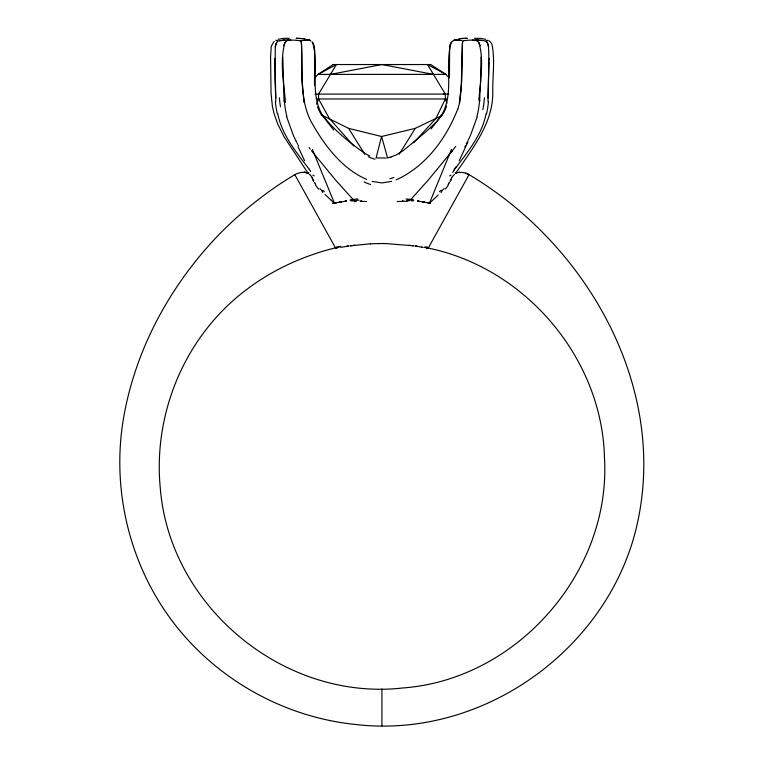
<?xml version="1.0" encoding="UTF-8"?>
<svg xmlns="http://www.w3.org/2000/svg" width="764" height="764" viewBox="0 0 764 764"><rect width="100%" height="100%" fill="white"/><g stroke="black" fill="none" stroke-linecap="round" stroke-linejoin="round"><path stroke-width="1.15" d="M481.005 57.119L480.48 83.438L478.808 100.17M488.95 58.427L487.995 101.383M488.95 60.108L488.54 46.852M488.95 61.846L488.043 98.079M461.141 89.722L462.526 42.459A7.85 1.394 -89.9 0 1 462.573 42.192L462.612 41.915A8.385 1.452 -89.7 0 1 462.688 41.59M461.093 90.391L459.766 102.586M479.811 101.24C479.391 82.054 484.615 61.101 478.847 42.612A8.108 7.974 -89.9 0 0 477.882 41.562L477.796 41.485M275.307 46.852L274.983 78.711L275.852 101.383M462.526 42.459L462.411 43.443A9.789 1.776 89.9 0 0 462.23 46.193L461.743 81.27L459.374 102.51M486.066 113.683C481.96 135.514 467.024 152.561 454.246 169.885M354.038 200.531L335.539 180.017L311.435 150.661M285.908 41.619L285.908 41.619A8.404 8.261 -88.4 0 0 285.602 41.915L285.478 42.039A7.831 7.707 -89.3 0 0 285.001 42.612C279.414 61.502 284.036 82.932 285.44 102.328M376.06 157.995L381.58 136.498L415.31 128.352L442.06 115.45M477.108 117.102L470.376 135.629A201.763 71.243 -89.2 0 1 468.122 140.318M283.53 45.716L285.001 42.612M457.674 109.204C446.357 138.427 425.433 166.791 396.172 179.855M451.457 149.438L429.511 203.052L428.891 202.938M316.516 104.181L318.55 98.967L318.55 94.106L336.399 64.539L318.044 74.395L314.739 77.823M467.902 141.884L459.202 160.822M449.165 77.823L445.861 74.395L427.496 64.539L445.355 94.106L445.355 98.967L435.938 118.43L413.591 142.868M451.247 178.547L451.916 177.248M467.663 141.292L466.241 144.071M450.512 180.008L450.216 180.571M276.539 42.851L276.291 43.357A10.591 7.478 -89.9 0 0 275.327 46.862A10.515 7.459 89.8 0 1 276.358 43.176A8.117 5.749 89.8 0 1 276.539 42.851A8.404 5.959 89.7 0 1 276.663 42.612L276.969 42.125A8.815 6.284 89.4 0 1 277.141 41.867L277.103 41.934M464.789 146.812L465.276 145.905M425.567 247.479L428.088 248.348L469.039 174.65C583.018 242.207 663.706 378.361 639.487 512.711C616.92 643.202 486.611 740.221 355.126 724.425C283.759 717.1 216.479 679.291 173.094 622.154C129.632 565.016 111.534 490.077 123.338 419.331C135.199 348.527 171.375 283.072 221.426 232.065C243.506 210.1 268.049 190.608 294.808 174.65C298.944 172.301 304.005 171.709 308.57 172.998L304.273 172.282L308.752 173.094M442.576 113.349L436.96 121.323L426.427 131.379L403.325 150.575L396.908 154.605L391.044 157.012M443.827 112.547L444.209 111.878M451.982 177.133L454.504 174.316M399.161 154.242L415.31 128.352M453.434 171.155L454.122 170.085M453.233 171.47L452.66 172.349M443.416 113.206L431.001 128.963M456.194 172.578C472.467 148.588 492.589 123.758 492.818 93.208C492.322 77.011 495.292 60.261 491.959 44.331C491.281 42.88 490.268 41.571 488.893 40.731M456.041 166.753L454.227 169.331M455.764 146.306L450.894 152.676M452.412 150.661L428.308 180.017L409.829 200.588M442.614 113.397A30.961 18.642 -85.8 0 0 444.906 108.173C452.746 87.153 444.982 63.479 451.209 42.612A7.688 7.564 89.6 0 1 451.505 42.249L451.629 42.106A8.223 8.098 88.9 0 1 451.868 41.848L452.269 41.466M441.802 191.697L440.962 192.509M274.142 41.323L271.258 46.251L270.59 56.813L271.029 93.208L272.414 106.444L273.923 113.167L277.771 124.131L284.027 136.67L307.653 172.578M438.278 195.011L429.607 203.071M286.194 41.361L286.404 41.18A5.911 5.816 89.1 0 1 286.662 40.989L287.331 40.702M452.393 41.361L452.584 41.199A5.892 5.806 87.7 0 1 453.014 40.884L453.596 40.683M453.338 40.607L453.577 40.473A19.339 4.594 20.7 0 1 454.007 40.32L454.227 40.253A19.625 4.67 20.8 0 1 454.465 40.196L454.733 40.148A20.131 4.794 20.8 0 1 455.019 40.1L459.813 40.32L458.028 40.1A19.959 4.746 20.7 0 0 457.607 40.072M340.744 246.199L335.759 248.348L294.808 174.65M486.897 40.74L487.222 40.578M486.439 40.969L486.133 41.122A5.759 4.087 -89.8 0 1 486.286 41.313L486.276 41.332M487.069 40.654L487.938 40.225M335.759 248.348L338.748 247.058C288.973 258.585 242.217 284.953 209.766 324.958C172.721 370.12 154.576 429.931 160.287 488.072C169.618 606.941 284.523 701.572 402.981 687.953C517.199 679.54 611.343 571.892 604.467 457.569C602.07 357.141 523.903 266.302 425.443 247.536M390.862 157.059L388.036 157.747M391.54 181.421L381.924 182.921L372.307 181.421M427.2 246.877L424.154 247.488M278.077 39.346L283.454 38.353L289.317 38.353M453.854 40.607L455.153 40.32M454.227 40.253L454.465 40.196A20.017 4.765 20.8 0 1 455.334 40.072A19.53 4.651 20.7 0 1 457.703 40.072M300.032 40.702L302.725 40.53M454.513 40.444L455.105 40.33M462.879 40.874L465.219 40.473M277.714 41.122L279.901 40.721M456.213 172.893C460.472 171.69 465.2 172.54 469.039 174.641L465.687 173.075M330.43 74.395L381.952 64.539L433.465 74.395M302.515 40.568L303.041 40.473A19.339 4.603 -20.7 0 1 304.043 40.301L309.382 40.196A19.625 4.679 -20.8 0 1 309.63 40.244L309.85 40.32M332.684 203.358L333.257 203.253M340.82 247.355L349.072 245.96M333.161 203.272L335.453 202.852M459.546 172.225L455.354 173.008M335.119 202.909L335.73 202.804M335.53 202.842L336.275 202.708M335.921 202.775L336.599 202.651M336.399 202.689L346.398 201.133M339.245 202.212L339.76 202.126M339.541 202.164L341.059 201.906M339.837 202.116L340.658 201.982M340.343 202.03L341.298 201.887M344.975 201.285L346.484 201.056L345.49 201.218M458.792 38.763L466.689 38.238M304.034 40.32L305.81 40.1A19.959 4.746 -20.7 0 1 306.24 40.072A19.53 4.651 -20.7 0 1 306.66 40.043A18.871 4.489 -20.7 0 1 309.831 40.311M459.832 38.582L467.434 38.315M350.189 245.798L370.359 243.831M350.982 200.407L352.51 200.197M344.898 201.352L345.672 201.247M345.567 201.266L346.55 201.133M386.25 158.043L376.881 157.938M350.246 200.665L351.86 200.474M287.713 40.234A18.594 8.308 0 0 0 287.054 40.215A17.773 7.936 0 0 0 285.717 40.215L281.276 40.521A18.718 8.375 0 0 1 281.868 40.454A19.367 8.662 0 0 1 285.02 40.234A18.584 8.308 0 0 1 285.717 40.215L288.372 40.253M403.354 201.295L407.947 201.285M403.02 201.324L399.152 201.476M296.174 38.295L304.626 38.677M370.359 243.831L378.037 243.563M356.33 201.266L355.9 201.285M296.413 38.315L305.056 38.763M474.53 38.353L480.394 38.353L485.77 39.346M475.475 40.253L479.458 40.253A19.654 8.786 0 0 1 480.107 40.291L482.714 40.54A19.262 8.605 0 0 1 483.946 40.712L486.095 41.141M377.741 243.563L379.221 243.544M398.827 201.486L398.331 201.486M378.629 243.554L381.016 243.535M398.006 201.495L397.175 201.495M380.711 243.535L382.831 243.535M315.102 94.106L448.802 94.106M316.248 98.967L447.647 98.967M366.663 201.495L365.679 201.495M382.535 243.525L384.034 243.535M290.186 40.024L290.568 40.034A19.644 4.67 20.7 0 1 290.778 40.034M383.433 243.535L384.922 243.544M365.345 201.486L360.092 201.266M384.626 243.544L385.81 243.563M385.514 243.554L413.649 245.798M411.987 200.474L413.706 200.674M411.338 200.197L412.923 200.397L412.254 200.311M417.516 201.161L418.557 201.304M418.405 201.285L419.044 201.371M298.628 40.473L299.87 40.673M414.776 245.96L421.604 247.087M418.08 201.171L417.507 201.094L424.058 202.126M417.555 201.085L419.073 201.324M418.309 201.199L419.054 201.314M422.864 201.935L423.361 202.002M423.055 201.963L427.764 202.746M423.829 202.088L424.306 202.164M422.855 201.916L423.924 202.097M423.6 202.04L424.498 202.183M304.273 172.282L308.56 173.017M427.534 202.708L428.222 202.823M460.807 40.473L461.551 40.616M427.84 202.756L428.661 202.899M428.394 202.852L429.12 202.985M429.473 203.043L430.075 203.157M421.527 247.078L423.027 247.355M430.552 203.243L430.046 203.148M475.666 40.473L476.201 40.607M309.544 40.492L309.697 40.53M309.621 40.253L309.382 40.196A19.959 4.746 -20.7 0 0 308.513 40.072A19.53 4.641 -20.7 0 0 308.178 40.043M320.985 114.724L348.594 128.352L381.58 136.498L387.606 157.995M336.647 246.877L338.681 247.441M310.279 40.693L310.833 40.884M476.449 40.683L477.032 40.884A5.892 5.787 86 0 1 477.462 41.208L477.653 41.361M366.72 179.483C341.355 168.347 323.85 144.606 310.805 121.027C298.609 96.761 303.107 67.891 301.293 42.316A8.261 1.499 -89.9 0 0 301.207 41.81L301.169 41.562M425.07 247.068L428.088 248.348M277.065 40.798L275.909 40.225M476.717 40.607L476.469 40.473A19.377 4.603 -20.7 0 0 473.642 40.043L473.269 40.034A19.74 4.699 -20.7 0 0 472.448 40.072M310.509 40.607L310.308 40.492A19.339 4.603 -20.7 0 0 309.773 40.282M309.334 174.316L310.423 175.271M324.967 194.457L331.099 200.13M322.886 192.509L322.093 191.745M331.127 200.149L333.362 202.393M310.442 175.29L311.865 177.133M312.037 41.915L312.4 42.316A8.757 8.624 -89.7 0 1 314.176 46.193L314.739 50.691M333.61 202.651L333.792 202.852A17.591 1.251 -9.4 0 1 335.797 202.47M333.83 202.89L334.374 203.043L312.39 149.438M353.761 145.972L329.351 118.43L318.55 98.967M333.706 130.071L319.638 111.878M309.048 147.557L310.232 149.095M478.847 42.612L480.317 45.716M309.028 169.035C296.279 152.112 281.868 135.132 277.781 113.683M309.181 169.255L309.85 170.276M486.878 42.115A8.796 6.265 -89.4 0 0 486.706 41.867A8.786 6.179 89.6 0 1 486.926 42.182L487.184 42.612A8.366 5.911 89.9 0 1 487.308 42.851L487.556 43.357A10.667 7.564 -89.8 0 1 488.511 46.862A10.448 7.382 89.9 0 0 487.489 43.166A8.079 5.711 90 0 0 487.308 42.851M310.203 170.821L310.614 171.47M348.594 128.352L364.743 154.242M311.922 177.248L312.333 178.002M321.272 113.349C332.884 129.488 349.119 142.266 365.364 153.736A31.744 13.742 6.8 0 0 369.738 155.913M313.632 180.571L313.355 180.046M298.084 144.998L298.571 145.905M297.129 143.155L297.607 144.071M296.184 141.292L296.652 142.228M312.352 178.05L312.791 178.938M304.645 160.822L298.084 146.841M445.355 98.967L446.978 103.13M286.739 117.102L293.471 135.629A201.763 71.243 89.2 0 0 296.193 141.254M301.064 41.103L301.102 41.246A5.759 1.003 89.7 0 0 300.997 40.998M301.331 42.536L301.436 43.443A9.789 1.776 -89.9 0 1 301.618 46.193L302.009 79.246L304.082 102.586M284.036 101.24L282.842 57.119M275.804 98.079L274.897 58.427M314.51 85.53L314.682 50.701M449.442 76.944L449.633 46.193A8.757 8.624 89.7 0 1 451.419 42.297M381.924 688.966L381.924 725.79M312.858 179.368A17.419 1.528 56.6 0 1 312.39 178.394M324.366 191.716A28.583 3.877 44.8 0 1 322.876 190.312M322.293 191.095A19.73 5.988 47.1 0 1 319.915 188.622M318.722 189.233A14.468 5.291 47.4 0 1 315.456 184.907M315.742 184.582A14.583 3.428 49.9 0 1 314.911 183.293M314.873 182.988A14.306 2.645 51.5 0 1 314.462 182.309M313.603 181.46A14.697 2.387 52.4 0 1 312.619 179.521M314.205 175.911A17.553 1.003 26.7 0 1 312.858 175.147M308.112 172.998A13.819 0.965 19.2 0 1 308.408 172.96M440.971 190.312A28.583 3.877 -44.8 0 1 439.481 191.716M443.932 188.622A19.73 5.988 -47.1 0 1 441.554 191.095M448.392 184.907A14.468 5.291 -47.4 0 1 445.125 189.233M448.926 183.293A14.583 3.428 -49.9 0 1 448.105 184.582M449.385 182.309A14.306 2.645 -51.5 0 1 448.974 182.988M451.228 179.521A14.697 2.387 -52.4 0 1 450.244 181.46M451.457 178.394A17.419 1.528 -56.6 0 1 450.989 179.368M450.989 175.147A17.553 1.003 -26.7 0 1 449.643 175.911M455.43 172.96A13.819 0.965 -19.2 0 1 455.736 172.998M462.793 41.418A5.892 1.031 -89.6 0 1 462.86 41.094M459.508 102.577A53.996 34.074 -86.9 0 1 457.798 109.29M393.861 177.487A32.136 13.828 -12.9 0 1 390.003 178.719M370.53 184.487A32.203 19.921 9.2 0 1 364.056 181.918M288.276 40.53A19.339 6.551 14.5 0 1 298.695 40.587M355.279 201.801A6.647 2.531 -27.4 0 1 353.923 201.056M465.171 40.559A19.339 6.59 -14.4 0 1 475.542 40.54M459.718 40.301A19.339 4.594 20.7 0 1 460.721 40.463M453.997 40.311A18.938 4.508 20.8 0 1 457.158 40.053M456.012 40.034A18.04 4.297 20.8 0 1 456.776 40.034M375.009 159.132A18.517 10.581 2.8 0 1 368.391 156.725M321.3 113.301A30.961 18.556 85.7 0 1 319.027 108.096C311.053 87.144 318.817 63.479 312.638 42.612A7.688 7.564 89.9 0 0 312.342 42.249M308.818 40.1A20.122 4.785 -20.7 0 1 309.114 40.148M307.071 40.034A18.04 4.297 -20.7 0 1 307.835 40.034M287.465 40.521A19.367 4.574 20.4 0 1 290.339 40.11M402.599 200.359A8.757 3.171 -85.9 0 1 403.02 201.123M408.444 200.292A6.647 1.824 12.4 0 1 406.734 200.283M360.847 201.161A8.719 3.123 86.2 0 1 361.2 200.474M354.954 200.722A7.821 2.521 8.4 0 1 359.07 200.197M408.759 200.474A7.955 2.54 -31.7 0 1 409.093 200.474M409.514 200.168A5.482 1.814 -32.6 0 1 409.342 200.731M355.059 200.961A5.482 1.432 10.7 0 1 355.518 200.922M277.523 41.351A5.797 4.106 89.4 0 1 277.743 41.122M277.275 113.788A100.695 100.456 52.7 0 1 275.374 101.421M286.93 116.73A47.206 16.283 88.9 0 1 284.303 101.049M279.949 40.769A19.129 8.433 -0.1 0 1 281.305 40.578M282.479 40.396A19.74 8.815 0 0 1 284.389 40.263M283.1 40.339A19.845 8.862 0 0 1 283.74 40.301M287.761 39.967A19.453 8.958 -0.1 0 1 288.439 39.995M319.352 111.133A31.334 26.091 -84 0 1 317.547 106.836M350.361 199.786A47.187 4.326 -10.6 0 1 357.781 198.946M351.812 201.018A16.378 1.385 -7.3 0 1 352.471 200.942M280.464 106.712A74.251 45.401 85.1 0 1 279.395 97.802M475.638 40.253A19.224 8.585 0 0 1 476.134 40.234A18.575 8.299 0 0 1 478.866 40.234A19.224 8.585 0 0 1 479.458 40.253L480.107 40.291A19.845 8.872 0 0 1 480.747 40.339A19.759 8.824 0 0 1 481.368 40.396A19.367 8.662 0 0 1 481.979 40.454A18.594 8.308 0 0 1 482.714 40.54M476.793 40.215A17.763 7.936 0 0 1 478.14 40.215M428.05 202.47A17.591 1.251 9.4 0 1 430.017 202.823M484.452 97.802A74.251 45.401 -85.1 0 1 482.877 109.701M488.473 101.421A100.695 100.456 -52.7 0 1 486.572 113.788M479.544 101.049A47.206 16.283 -88.9 0 1 476.917 116.73M443.578 93.628A91.919 63.422 88 0 1 443.521 94.44M446.539 106.081A31.334 26.091 84 0 1 444.495 111.133M406.066 198.946A47.187 4.326 10.6 0 1 413.486 199.786M411.49 200.951A16.378 1.385 7.3 0 1 412.035 201.018M415.759 245.922A44.398 1.996 4.9 0 1 416.81 246.084M410.745 245.435A41.084 1.136 6.4 0 1 408.998 245.282M411.93 245.702A44.407 1.795 5.2 0 1 413.085 245.865M347.037 246.084A44.398 1.996 -4.9 0 1 348.088 245.922M354.849 245.282A41.084 1.136 -6.4 0 1 353.102 245.435M350.762 245.865A44.407 1.795 -5.2 0 1 351.917 245.702M333.18 64.539L318.044 74.395L445.861 74.395L430.724 64.539L333.18 64.539M308.341 40.263L309.248 40.435L308.341 40.263"/></g></svg>
